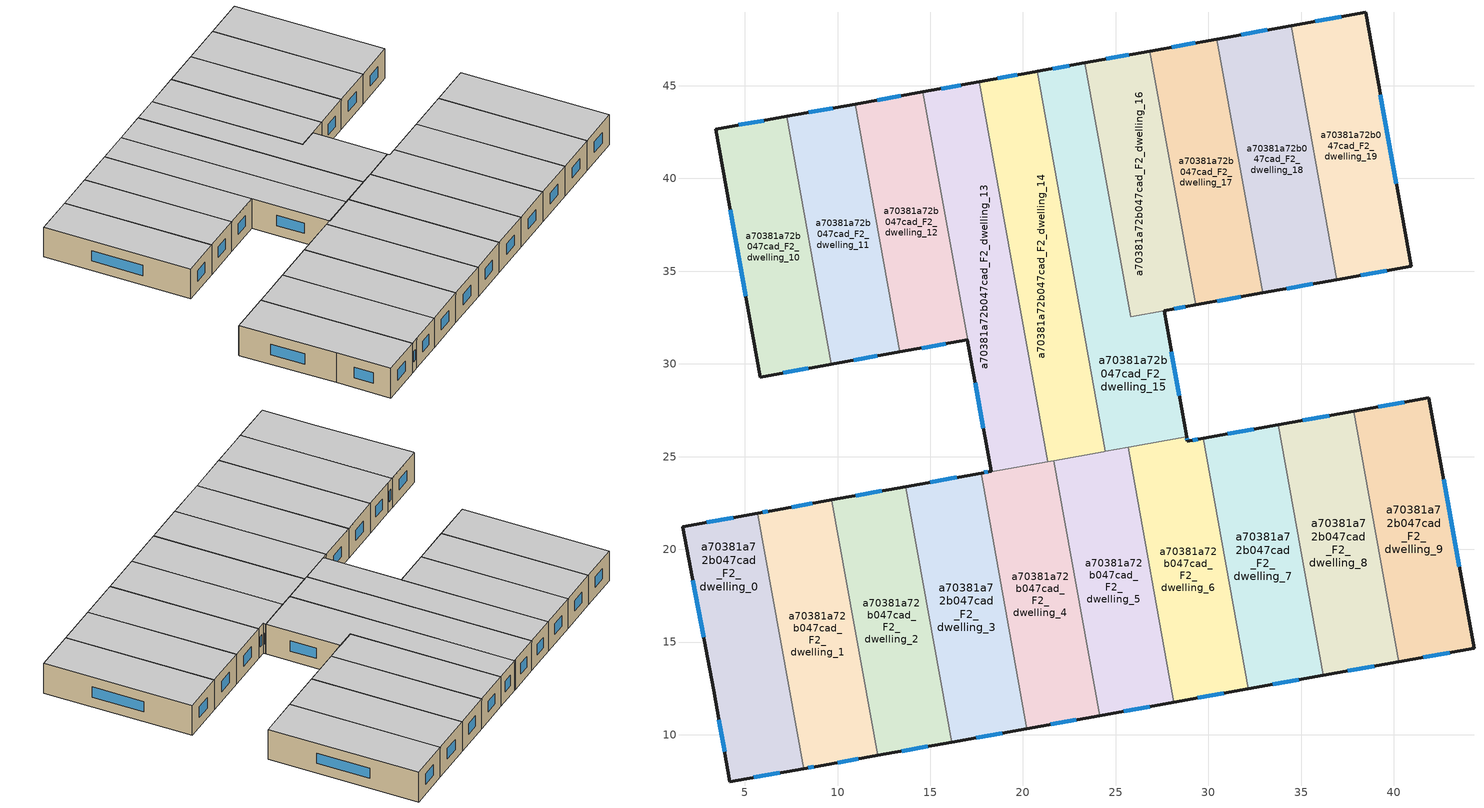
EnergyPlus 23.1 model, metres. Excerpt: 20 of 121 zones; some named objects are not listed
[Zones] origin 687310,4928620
a70381a72b047cad_F2_dwelling_0
 floor to a70381a72b047cad_F1_dwelling_0 (EU_floor_Construction): 5.7,21.91 8.17,8.17 4.19,7.47 3.32,12.41 1.65,21.18 1.64,21.23 5.7,21.95 z6
 wall outside (EU_wall_Construction): 5.69,21.95 1.64,21.23 1.65,21.18 3.32,12.41 4.19,7.47 8.17,8.17 z6:9
 wall to a70381a72b047cad_F2_dwelling_1 (EU_wall_Construction): 8.17,8.17 5.7,21.91 5.7,21.95 z6:9
 window (EU_Window_Construction): 5.49,7.7 6.88,7.94 / 3.6,10.81 3.91,9.08 / 2.19,18.33 2.78,15.26 / 4.37,21.72 2.96,21.47 z6.98:8.02
 ceiling to a70381a72b047cad_F3_dwelling_0 (EU_floor_Construction): 8.17,8.17 5.7,21.91 5.7,21.95 1.64,21.23 1.65,21.18 3.32,12.41 4.19,7.47 z9
a70381a72b047cad_F2_dwelling_1
 floor to a70381a72b047cad_F1_dwelling_1 (EU_floor_Construction): 9.69,22.63 12.17,8.89 8.97,8.31 8.17,8.17 5.7,21.91 5.7,21.95 6.49,22.09 9.69,22.67 z6
 wall outside (EU_wall_Construction): 9.69,22.67 6.49,22.09 5.7,21.95 / 8.17,8.17 8.97,8.31 12.17,8.89 z6:9
 wall to a70381a72b047cad_F2_dwelling_2 (EU_wall_Construction): 9.69,22.63 9.69,22.67 / 12.17,8.89 9.69,22.62 z6:9
 window (EU_Window_Construction): 6.23,22.05 5.95,22 / 8.65,22.48 7.53,22.28 / 10.01,8.5 11.13,8.7 / 8.43,8.22 8.71,8.27 z6.98:8.02
 ceiling to a70381a72b047cad_F3_dwelling_1 (EU_floor_Construction): 12.17,8.89 9.69,22.63 9.69,22.67 6.49,22.09 5.7,21.95 5.7,21.91 8.17,8.17 8.97,8.31 z9
a70381a72b047cad_F2_dwelling_10
 floor to a70381a72b047cad_F1_dwelling_10 (EU_floor_Construction): 7.26,43.35 9.66,29.98 5.83,29.29 3.43,42.66 z6
 wall outside (EU_wall_Construction): 7.26,43.35 3.43,42.66 5.83,29.29 9.66,29.98 z6:9
 wall to a70381a72b047cad_F2_dwelling_11 (EU_wall_Construction): 9.66,29.98 7.26,43.35 z6:9
 window (EU_Window_Construction): 4.21,38.31 5.05,33.64 / 6.01,43.13 4.67,42.88 / 7.08,29.52 8.41,29.76 z6.98:8.02
 ceiling to a70381a72b047cad_F3_dwelling_10 (EU_floor_Construction): 9.66,29.98 7.26,43.35 3.43,42.66 5.83,29.29 z9
a70381a72b047cad_F2_dwelling_11
 floor to a70381a72b047cad_F1_dwelling_11 (EU_floor_Construction): 10.95,44.01 13.36,30.64 9.66,29.98 7.26,43.35 z6
 wall outside (EU_wall_Construction): 9.66,29.98 13.36,30.64 / 10.95,44.01 7.26,43.35 z6:9
 wall to a70381a72b047cad_F2_dwelling_12 (EU_wall_Construction): 13.36,30.64 10.95,44.01 z6:9
 window (EU_Window_Construction): 10.86,30.2 12.15,30.43 / 9.75,43.8 8.46,43.57 z6.98:8.02
 ceiling to a70381a72b047cad_F3_dwelling_11 (EU_floor_Construction): 13.36,30.64 10.95,44.01 7.26,43.35 9.66,29.98 z9
a70381a72b047cad_F2_dwelling_12
 floor to a70381a72b047cad_F1_dwelling_12 (EU_floor_Construction): 14.61,44.67 17.01,31.3 13.36,30.64 10.95,44.01 z6
 wall outside (EU_wall_Construction): 13.36,30.64 17.01,31.3 / 14.61,44.67 10.95,44.01 z6:9
 wall to a70381a72b047cad_F2_dwelling_13 (EU_wall_Construction): 17.01,31.3 14.61,44.67 z6:9
 window (EU_Window_Construction): 14.54,30.86 15.82,31.09 / 13.42,44.46 12.14,44.23 z6.98:8.02
 ceiling to a70381a72b047cad_F3_dwelling_12 (EU_floor_Construction): 17.01,31.3 14.61,44.67 10.95,44.01 13.36,30.64 z9
a70381a72b047cad_F2_dwelling_13
 floor to a70381a72b047cad_F1_dwelling_13 (EU_floor_Construction): 17.64,45.22 21.33,24.72 18.29,24.17 18.28,24.22 14.61,44.67 z6
 wall outside (EU_wall_Construction): 17.64,45.22 14.61,44.67 / 17.01,31.3 18.28,24.22 z6:9
 wall to a70381a72b047cad_F2_dwelling_14 (EU_wall_Construction): 21.33,24.72 17.64,45.22 z6:9
 wall to a70381a72b047cad_F2_dwelling_4 (EU_wall_Construction): 18.28,24.21 18.29,24.17 21.33,24.72 z6:9
 window (EU_Window_Construction): 16.66,45.04 15.59,44.85 / 17.42,29 17.86,26.52 z6.98:8.02
 ceiling to a70381a72b047cad_F3_dwelling_13 (EU_floor_Construction): 21.33,24.72 17.64,45.22 14.61,44.67 18.28,24.22 18.29,24.17 z9
a70381a72b047cad_F2_dwelling_14
 floor to a70381a72b047cad_F1_dwelling_14 (EU_floor_Construction): 20.76,45.78 24.45,25.28 24.35,25.26 21.33,24.72 17.64,45.22 20.66,45.76 z6
 wall outside (EU_wall_Construction): 20.76,45.78 20.66,45.76 17.64,45.22 z6:9
 wall to a70381a72b047cad_F2_dwelling_15 (EU_wall_Construction): 24.45,25.28 20.76,45.78 z6:9
 wall to a70381a72b047cad_F2_dwelling_5 (EU_wall_Construction): 21.67,24.78 24.35,25.26 24.45,25.28 z6:9
 wall to a70381a72b047cad_F2_dwelling_4 (EU_wall_Construction): 21.33,24.72 21.67,24.78 z6:9
 window (EU_Window_Construction): 19.68,45.58 18.63,45.39 z6.98:8.02
 ceiling to a70381a72b047cad_F3_dwelling_14 (EU_floor_Construction): 24.35,25.26 24.45,25.28 20.76,45.78 20.66,45.76 17.64,45.22 21.33,24.72 z9
a70381a72b047cad_F2_dwelling_15
 floor to a70381a72b047cad_F1_dwelling_15 (EU_floor_Construction): 23.34,46.24 25.8,32.54 27.61,32.87 28.83,26.07 24.45,25.28 20.76,45.78 z6
 wall outside (EU_wall_Construction): 28.83,26.07 27.61,32.87 / 23.34,46.24 20.76,45.78 z6:9
 wall to a70381a72b047cad_F2_dwelling_16 (EU_wall_Construction): 27.61,32.87 25.8,32.54 / 25.8,32.55 23.34,46.24 z6:9
 wall to a70381a72b047cad_F2_dwelling_6 (EU_wall_Construction): 25.66,25.5 28.83,26.07 z6:9
 wall to a70381a72b047cad_F2_dwelling_5 (EU_wall_Construction): 24.45,25.28 25.66,25.5 z6:9
 window (EU_Window_Construction): 28.43,28.28 28.01,30.66 / 22.5,46.09 21.6,45.93 z6.98:8.02
 ceiling to a70381a72b047cad_F3_dwelling_15 (EU_floor_Construction): 28.83,26.07 27.61,32.87 25.8,32.54 23.34,46.24 20.76,45.78 24.45,25.28 z9
a70381a72b047cad_F2_dwelling_16
 floor to a70381a72b047cad_F1_dwelling_16 (EU_floor_Construction): 26.84,46.87 29.3,33.18 25.8,32.54 23.34,46.24 z6
 wall outside (EU_wall_Construction): 26.84,46.87 23.34,46.24 / 27.61,32.87 29.3,33.18 z6:9
 wall to a70381a72b047cad_F2_dwelling_17 (EU_wall_Construction): 29.3,33.18 26.84,46.87 z6:9
 window (EU_Window_Construction): 25.7,46.67 24.48,46.44 / 28.16,32.97 28.75,33.08 z6.98:8.02
 ceiling to a70381a72b047cad_F3_dwelling_16 (EU_floor_Construction): 29.3,33.18 26.84,46.87 23.34,46.24 25.8,32.54 z9
a70381a72b047cad_F2_dwelling_17
 floor to a70381a72b047cad_F1_dwelling_17 (EU_floor_Construction): 30.45,47.52 32.92,33.83 29.3,33.18 26.84,46.87 z6
 wall outside (EU_wall_Construction): 29.3,33.18 32.92,33.83 / 30.45,47.52 26.84,46.87 z6:9
 wall to a70381a72b047cad_F2_dwelling_18 (EU_wall_Construction): 32.92,33.83 30.45,47.52 z6:9
 window (EU_Window_Construction): 30.48,33.39 31.74,33.62 / 29.28,47.31 28.02,47.08 z6.98:8.02
 ceiling to a70381a72b047cad_F3_dwelling_17 (EU_floor_Construction): 32.92,33.83 30.45,47.52 26.84,46.87 29.3,33.18 z9
a70381a72b047cad_F2_dwelling_18
 floor to a70381a72b047cad_F1_dwelling_18 (EU_floor_Construction): 34.46,48.24 36.92,34.55 32.92,33.83 30.45,47.52 z6
 wall outside (EU_wall_Construction): 34.46,48.24 30.45,47.52 / 32.92,33.83 36.92,34.55 z6:9
 wall to a70381a72b047cad_F2_dwelling_19 (EU_wall_Construction): 36.92,34.55 34.46,48.24 z6:9
 window (EU_Window_Construction): 33.16,48.01 31.76,47.75 / 34.22,34.06 35.62,34.31 z6.98:8.02
 ceiling to a70381a72b047cad_F3_dwelling_18 (EU_floor_Construction): 36.92,34.55 34.46,48.24 30.45,47.52 32.92,33.83 z9
a70381a72b047cad_F2_dwelling_19
 floor to a70381a72b047cad_F1_dwelling_19 (EU_floor_Construction): 38.47,48.96 40.93,35.27 36.92,34.55 34.46,48.24 z6
 wall outside (EU_wall_Construction): 36.92,34.55 40.93,35.27 38.47,48.96 34.46,48.24 z6:9
 window (EU_Window_Construction): 37.17,48.73 35.77,48.47 / 40.13,39.72 39.27,44.51 / 38.23,34.78 39.63,35.04 z6.98:8.02
 ceiling to a70381a72b047cad_F3_dwelling_19 (EU_floor_Construction): 40.93,35.27 38.47,48.96 34.46,48.24 36.92,34.55 z9
a70381a72b047cad_F2_dwelling_2
 floor to a70381a72b047cad_F1_dwelling_2 (EU_floor_Construction): 13.69,23.35 16.16,9.61 12.17,8.89 9.69,22.63 9.69,22.67 13.68,23.38 z6
 wall outside (EU_wall_Construction): 13.68,23.38 9.69,22.67 / 12.17,8.89 16.16,9.61 z6:9
 wall to a70381a72b047cad_F2_dwelling_3 (EU_wall_Construction): 13.69,23.35 13.68,23.38 / 16.16,9.61 13.69,23.34 z6:9
 window (EU_Window_Construction): 12.38,23.15 10.99,22.9 / 13.46,9.12 14.86,9.37 z6.98:8.02
 ceiling to a70381a72b047cad_F3_dwelling_2 (EU_floor_Construction): 16.16,9.61 13.69,23.35 13.68,23.38 9.69,22.67 9.69,22.63 12.17,8.89 z9
a70381a72b047cad_F2_dwelling_3
 floor to a70381a72b047cad_F1_dwelling_3 (EU_floor_Construction): 17.74,24.11 20.21,10.33 16.16,9.61 13.69,23.35 13.68,23.38 z6
 wall outside (EU_wall_Construction): 17.74,24.11 13.68,23.38 / 16.16,9.61 20.21,10.33 z6:9
 wall to a70381a72b047cad_F2_dwelling_4 (EU_wall_Construction): 20.21,10.33 17.74,24.11 z6:9
 window (EU_Window_Construction): 16.42,23.88 15,23.62 / 17.48,9.84 18.89,10.1 z6.98:8.02
 ceiling to a70381a72b047cad_F3_dwelling_3 (EU_floor_Construction): 20.21,10.33 17.74,24.11 13.68,23.38 13.69,23.35 16.16,9.61 z9
a70381a72b047cad_F2_dwelling_4
 floor to a70381a72b047cad_F1_dwelling_4 (EU_floor_Construction): 21.67,24.78 24.14,11.04 20.21,10.33 17.74,24.11 18.28,24.21 18.29,24.17 z6
 wall outside (EU_wall_Construction): 20.21,10.33 24.14,11.04 / 18.28,24.21 17.74,24.11 z6:9
 wall to a70381a72b047cad_F2_dwelling_5 (EU_wall_Construction): 24.14,11.04 21.67,24.78 z6:9
 window (EU_Window_Construction): 21.49,10.56 22.86,10.81 / 18.1,24.18 17.91,24.15 z6.98:8.02
 ceiling to a70381a72b047cad_F3_dwelling_4 (EU_floor_Construction): 24.14,11.04 21.67,24.78 18.29,24.17 18.28,24.21 17.74,24.11 20.21,10.33 z9
a70381a72b047cad_F2_dwelling_5
 floor to a70381a72b047cad_F1_dwelling_5 (EU_floor_Construction): 25.66,25.5 28.13,11.76 24.14,11.04 21.67,24.78 z6
 wall outside (EU_wall_Construction): 24.14,11.04 28.13,11.76 z6:9
 wall to a70381a72b047cad_F2_dwelling_6 (EU_wall_Construction): 28.13,11.76 25.66,25.5 z6:9
 window (EU_Window_Construction): 25.44,11.27 26.83,11.53 z6.98:8.02
 ceiling to a70381a72b047cad_F3_dwelling_5 (EU_floor_Construction): 28.13,11.76 25.66,25.5 21.67,24.78 24.14,11.04 z9
a70381a72b047cad_F2_dwelling_6
 floor to a70381a72b047cad_F1_dwelling_6 (EU_floor_Construction): 29.71,25.99 32.14,12.48 28.13,11.76 25.66,25.5 28.83,26.07 28.87,25.84 z6
 wall outside (EU_wall_Construction): 29.71,25.99 28.87,25.84 28.83,26.07 / 28.13,11.76 32.14,12.48 z6:9
 wall to a70381a72b047cad_F2_dwelling_7 (EU_wall_Construction): 32.14,12.48 29.71,25.99 z6:9
 window (EU_Window_Construction): 28.86,25.92 28.84,25.99 / 29.44,25.94 29.14,25.89 / 29.44,11.99 30.84,12.25 z6.98:8.02
 ceiling to a70381a72b047cad_F3_dwelling_6 (EU_floor_Construction): 32.14,12.48 29.71,25.99 28.87,25.84 28.83,26.07 25.66,25.5 28.13,11.76 z9
a70381a72b047cad_F2_dwelling_7
 floor to a70381a72b047cad_F1_dwelling_7 (EU_floor_Construction): 33.77,26.72 36.2,13.21 32.14,12.48 29.71,25.99 z6
 wall outside (EU_wall_Construction): 33.77,26.72 29.71,25.99 / 32.14,12.48 36.2,13.21 z6:9
 wall to a70381a72b047cad_F2_dwelling_8 (EU_wall_Construction): 36.2,13.21 33.77,26.72 z6:9
 window (EU_Window_Construction): 32.45,26.48 31.03,26.23 / 33.46,12.72 34.88,12.97 z6.98:8.02
 ceiling to a70381a72b047cad_F3_dwelling_7 (EU_floor_Construction): 36.2,13.21 33.77,26.72 29.71,25.99 32.14,12.48 z9
a70381a72b047cad_F2_dwelling_8
 floor to a70381a72b047cad_F1_dwelling_8 (EU_floor_Construction): 37.83,27.45 40.26,13.94 36.2,13.21 33.77,26.72 z6
 wall outside (EU_wall_Construction): 37.83,27.45 33.77,26.72 / 36.2,13.21 40.26,13.94 z6:9
 wall to a70381a72b047cad_F2_dwelling_9 (EU_wall_Construction): 40.26,13.94 37.83,27.45 z6:9
 window (EU_Window_Construction): 36.51,27.21 35.09,26.96 / 37.52,13.45 38.94,13.7 z6.98:8.02
 ceiling to a70381a72b047cad_F3_dwelling_8 (EU_floor_Construction): 40.26,13.94 37.83,27.45 33.77,26.72 36.2,13.21 z9
a70381a72b047cad_F2_dwelling_9
 floor to a70381a72b047cad_F1_dwelling_9 (EU_floor_Construction): 41.89,28.18 44.32,14.67 40.26,13.94 37.83,27.45 z6
 wall outside (EU_wall_Construction): 40.26,13.94 44.32,14.67 41.89,28.18 37.83,27.45 z6:9
 window (EU_Window_Construction): 40.57,27.94 39.15,27.69 / 43.53,19.06 42.68,23.79 / 41.58,14.18 43,14.43 z6.98:8.02
 ceiling to a70381a72b047cad_F3_dwelling_9 (EU_floor_Construction): 44.32,14.67 41.89,28.18 37.83,27.45 40.26,13.94 z9
[Building]
EU S2 Campaign: North Axis=0; Terrain=City; Solar Distribution=FullExterior
[Site:Location]
Bologna: Latitude=44.5; Longitude=11.25; Time Zone=1; Elevation=37
[SizingPeriod:WeatherFileDays]
AnnualSizingPeriod: Begin Month=1; Begin Day of Month=1; End Month=12; End Day of Month=31; Day of Week for Start Day=Monday; Use Weather File Daylight Saving Period=No; Use Weather File Rain and Snow Indicators=No
[MATERIAL]
EU_InternalMass_Material: Roughness=MediumRough; Thickness=0.1; Conductivity=1; Density=1800; Specific Heat=900; Thermal Absorptance=0.9; Solar Absorptance=0.7; Visible Absorptance=0.7
[MATERIAL:NOMASS] Roughness=MediumRough; Thermal Absorptance=0.9; Solar Absorptance=0.7; Visible Absorptance=0.7
Name | Thermal Resistance
EU_wall_NoMass | 0.905828
EU_floor_NoMass | 0.67114
[WINDOWMATERIAL:SIMPLEGLAZINGSYSTEM]
EU_Window_SimpleGlazing: UFactor=4.52486; Solar Heat Gain Coefficient=0.85; Visible Transmittance=0.85
[CONSTRUCTION]
EU_wall_Construction: EU_wall_NoMass
EU_floor_Construction: EU_floor_NoMass
EU_Window_Construction: EU_Window_SimpleGlazing
EU_InternalMass_Construction: EU_InternalMass_Material
[ZONE] Type=1; Multiplier=1; Ceiling Height=autocalculate; Floor Area=autocalculate; Part of Total Floor Area=Yes
Name | Volume
a70381a72b047cad_F2_dwelling_0 | 170.451
a70381a72b047cad_F2_dwelling_1 | 170.334
a70381a72b047cad_F2_dwelling_10 | 158.496
a70381a72b047cad_F2_dwelling_11 | 153.073
a70381a72b047cad_F2_dwelling_12 | 151.271
a70381a72b047cad_F2_dwelling_13 | 192.88
a70381a72b047cad_F2_dwelling_14 | 197.981
a70381a72b047cad_F2_dwelling_15 | 201.674
a70381a72b047cad_F2_dwelling_16 | 148.53
a70381a72b047cad_F2_dwelling_17 | 153.1875
a70381a72b047cad_F2_dwelling_18 | 169.912
a70381a72b047cad_F2_dwelling_19 | 169.87
a70381a72b047cad_F2_dwelling_2 | 170.361
a70381a72b047cad_F2_dwelling_3 | 173.163
a70381a72b047cad_F2_dwelling_4 | 167.139
a70381a72b047cad_F2_dwelling_5 | 169.904
a70381a72b047cad_F2_dwelling_6 | 169.881
a70381a72b047cad_F2_dwelling_7 | 169.895
a70381a72b047cad_F2_dwelling_8 | 169.845
a70381a72b047cad_F2_dwelling_9 | 169.903
[INTERNALMASS] Construction=EU_InternalMass_Construction
Name | Zone or ZoneList | Surface Area
a70381a72b047cad_F2_dwelling_0_EU_InternalMass | a70381a72b047cad_F2_dwelling_0 | 56.8176
a70381a72b047cad_F2_dwelling_1_EU_InternalMass | a70381a72b047cad_F2_dwelling_1 | 56.7782
a70381a72b047cad_F2_dwelling_2_EU_InternalMass | a70381a72b047cad_F2_dwelling_2 | 56.7865
a70381a72b047cad_F2_dwelling_3_EU_InternalMass | a70381a72b047cad_F2_dwelling_3 | 57.7238
a70381a72b047cad_F2_dwelling_4_EU_InternalMass | a70381a72b047cad_F2_dwelling_4 | 55.7109
a70381a72b047cad_F2_dwelling_5_EU_InternalMass | a70381a72b047cad_F2_dwelling_5 | 56.6348
a70381a72b047cad_F2_dwelling_6_EU_InternalMass | a70381a72b047cad_F2_dwelling_6 | 56.6265
a70381a72b047cad_F2_dwelling_7_EU_InternalMass | a70381a72b047cad_F2_dwelling_7 | 56.6319
a70381a72b047cad_F2_dwelling_8_EU_InternalMass | a70381a72b047cad_F2_dwelling_8 | 56.6151
a70381a72b047cad_F2_dwelling_9_EU_InternalMass | a70381a72b047cad_F2_dwelling_9 | 56.6341
a70381a72b047cad_F2_dwelling_10_EU_InternalMass | a70381a72b047cad_F2_dwelling_10 | 52.831
a70381a72b047cad_F2_dwelling_11_EU_InternalMass | a70381a72b047cad_F2_dwelling_11 | 51.0288
a70381a72b047cad_F2_dwelling_12_EU_InternalMass | a70381a72b047cad_F2_dwelling_12 | 50.4203
a70381a72b047cad_F2_dwelling_13_EU_InternalMass | a70381a72b047cad_F2_dwelling_13 | 64.2676
a70381a72b047cad_F2_dwelling_14_EU_InternalMass | a70381a72b047cad_F2_dwelling_14 | 65.9903
a70381a72b047cad_F2_dwelling_15_EU_InternalMass | a70381a72b047cad_F2_dwelling_15 | 67.219
a70381a72b047cad_F2_dwelling_16_EU_InternalMass | a70381a72b047cad_F2_dwelling_16 | 49.5191
a70381a72b047cad_F2_dwelling_17_EU_InternalMass | a70381a72b047cad_F2_dwelling_17 | 51.0538
a70381a72b047cad_F2_dwelling_18_EU_InternalMass | a70381a72b047cad_F2_dwelling_18 | 56.6375
a70381a72b047cad_F2_dwelling_19_EU_InternalMass | a70381a72b047cad_F2_dwelling_19 | 56.623
[OTHEREQUIPMENT] Fuel Type=Electricity; Design Level Calculation Method=Watts/Area; Power per Zone Floor Area=1; Fraction Latent=0; Fraction Radiant=0; Fraction Lost=0; Carbon Dioxide Generation Rate=0; EndUse Subcategory=EU_Step8_InternalGains
Name | Zone or ZoneList or Space or SpaceList | Schedule
EU_Step8_InternalGain_a70381a72b047cad_F2_dwelling_0_f000 | a70381a72b047cad_F2_dwelling_0 | EU_Step8_GainSchedule_a70381a72b047cad_F2_dwelling_0_f000
EU_Step8_InternalGain_a70381a72b047cad_F2_dwelling_1_f000 | a70381a72b047cad_F2_dwelling_1 | EU_Step8_GainSchedule_a70381a72b047cad_F2_dwelling_1_f000
EU_Step8_InternalGain_a70381a72b047cad_F2_dwelling_2_f000 | a70381a72b047cad_F2_dwelling_2 | EU_Step8_GainSchedule_a70381a72b047cad_F2_dwelling_2_f000
EU_Step8_InternalGain_a70381a72b047cad_F2_dwelling_3_f000 | a70381a72b047cad_F2_dwelling_3 | EU_Step8_GainSchedule_a70381a72b047cad_F2_dwelling_3_f000
EU_Step8_InternalGain_a70381a72b047cad_F2_dwelling_4_f000 | a70381a72b047cad_F2_dwelling_4 | EU_Step8_GainSchedule_a70381a72b047cad_F2_dwelling_4_f000
EU_Step8_InternalGain_a70381a72b047cad_F2_dwelling_5_f000 | a70381a72b047cad_F2_dwelling_5 | EU_Step8_GainSchedule_a70381a72b047cad_F2_dwelling_5_f000
EU_Step8_InternalGain_a70381a72b047cad_F2_dwelling_6_f000 | a70381a72b047cad_F2_dwelling_6 | EU_Step8_GainSchedule_a70381a72b047cad_F2_dwelling_6_f000
EU_Step8_InternalGain_a70381a72b047cad_F2_dwelling_7_f000 | a70381a72b047cad_F2_dwelling_7 | EU_Step8_GainSchedule_a70381a72b047cad_F2_dwelling_7_f000
EU_Step8_InternalGain_a70381a72b047cad_F2_dwelling_8_f000 | a70381a72b047cad_F2_dwelling_8 | EU_Step8_GainSchedule_a70381a72b047cad_F2_dwelling_8_f000
EU_Step8_InternalGain_a70381a72b047cad_F2_dwelling_9_f000 | a70381a72b047cad_F2_dwelling_9 | EU_Step8_GainSchedule_a70381a72b047cad_F2_dwelling_9_f000
EU_Step8_InternalGain_a70381a72b047cad_F2_dwelling_10_f000 | a70381a72b047cad_F2_dwelling_10 | EU_Step8_GainSchedule_a70381a72b047cad_F2_dwelling_10_f000
EU_Step8_InternalGain_a70381a72b047cad_F2_dwelling_11_f000 | a70381a72b047cad_F2_dwelling_11 | EU_Step8_GainSchedule_a70381a72b047cad_F2_dwelling_11_f000
EU_Step8_InternalGain_a70381a72b047cad_F2_dwelling_12_f000 | a70381a72b047cad_F2_dwelling_12 | EU_Step8_GainSchedule_a70381a72b047cad_F2_dwelling_12_f000
EU_Step8_InternalGain_a70381a72b047cad_F2_dwelling_13_f000 | a70381a72b047cad_F2_dwelling_13 | EU_Step8_GainSchedule_a70381a72b047cad_F2_dwelling_13_f000
EU_Step8_InternalGain_a70381a72b047cad_F2_dwelling_14_f000 | a70381a72b047cad_F2_dwelling_14 | EU_Step8_GainSchedule_a70381a72b047cad_F2_dwelling_14_f000
EU_Step8_InternalGain_a70381a72b047cad_F2_dwelling_15_f000 | a70381a72b047cad_F2_dwelling_15 | EU_Step8_GainSchedule_a70381a72b047cad_F2_dwelling_15_f000
EU_Step8_InternalGain_a70381a72b047cad_F2_dwelling_16_f000 | a70381a72b047cad_F2_dwelling_16 | EU_Step8_GainSchedule_a70381a72b047cad_F2_dwelling_16_f000
EU_Step8_InternalGain_a70381a72b047cad_F2_dwelling_17_f000 | a70381a72b047cad_F2_dwelling_17 | EU_Step8_GainSchedule_a70381a72b047cad_F2_dwelling_17_f000
EU_Step8_InternalGain_a70381a72b047cad_F2_dwelling_18_f000 | a70381a72b047cad_F2_dwelling_18 | EU_Step8_GainSchedule_a70381a72b047cad_F2_dwelling_18_f000
EU_Step8_InternalGain_a70381a72b047cad_F2_dwelling_19_f000 | a70381a72b047cad_F2_dwelling_19 | EU_Step8_GainSchedule_a70381a72b047cad_F2_dwelling_19_f000
[ZONEVENTILATION:DESIGNFLOWRATE] Schedule=EU_AlwaysOn; Design Flow Rate Calculation Method=AirChanges/Hour; Air Changes per Hour=0.73129; Ventilation Type=Natural; Fan Pressure Rise=0; Fan Total Efficiency=1; Constant Term Coefficient=1; Temperature Term Coefficient=0; Velocity Term Coefficient=0; Velocity Squared Term Coefficient=0; Minimum Indoor Temperature=-100; Maximum Indoor Temperature=100; Delta Temperature=-100; Minimum Outdoor Temperature=-100; Maximum Outdoor Temperature=100; Maximum Wind Speed=40
Name | Zone or ZoneList or Space or SpaceList
EU_ConstantAir_a70381a72b047cad_F2_dwelling_0 | a70381a72b047cad_F2_dwelling_0
EU_ConstantAir_a70381a72b047cad_F2_dwelling_1 | a70381a72b047cad_F2_dwelling_1
EU_ConstantAir_a70381a72b047cad_F2_dwelling_2 | a70381a72b047cad_F2_dwelling_2
EU_ConstantAir_a70381a72b047cad_F2_dwelling_3 | a70381a72b047cad_F2_dwelling_3
EU_ConstantAir_a70381a72b047cad_F2_dwelling_4 | a70381a72b047cad_F2_dwelling_4
EU_ConstantAir_a70381a72b047cad_F2_dwelling_5 | a70381a72b047cad_F2_dwelling_5
EU_ConstantAir_a70381a72b047cad_F2_dwelling_6 | a70381a72b047cad_F2_dwelling_6
EU_ConstantAir_a70381a72b047cad_F2_dwelling_7 | a70381a72b047cad_F2_dwelling_7
EU_ConstantAir_a70381a72b047cad_F2_dwelling_8 | a70381a72b047cad_F2_dwelling_8
EU_ConstantAir_a70381a72b047cad_F2_dwelling_9 | a70381a72b047cad_F2_dwelling_9
EU_ConstantAir_a70381a72b047cad_F2_dwelling_10 | a70381a72b047cad_F2_dwelling_10
EU_ConstantAir_a70381a72b047cad_F2_dwelling_11 | a70381a72b047cad_F2_dwelling_11
EU_ConstantAir_a70381a72b047cad_F2_dwelling_12 | a70381a72b047cad_F2_dwelling_12
EU_ConstantAir_a70381a72b047cad_F2_dwelling_13 | a70381a72b047cad_F2_dwelling_13
EU_ConstantAir_a70381a72b047cad_F2_dwelling_14 | a70381a72b047cad_F2_dwelling_14
EU_ConstantAir_a70381a72b047cad_F2_dwelling_15 | a70381a72b047cad_F2_dwelling_15
EU_ConstantAir_a70381a72b047cad_F2_dwelling_16 | a70381a72b047cad_F2_dwelling_16
EU_ConstantAir_a70381a72b047cad_F2_dwelling_17 | a70381a72b047cad_F2_dwelling_17
EU_ConstantAir_a70381a72b047cad_F2_dwelling_18 | a70381a72b047cad_F2_dwelling_18
EU_ConstantAir_a70381a72b047cad_F2_dwelling_19 | a70381a72b047cad_F2_dwelling_19
[HVACTEMPLATE:THERMOSTAT] Constant Heating Setpoint=20; Constant Cooling Setpoint=50
EU_HeatOnly_a70381a72b047cad_F3_dwelling_0; EU_HeatOnly_a70381a72b047cad_F3_dwelling_1; EU_HeatOnly_a70381a72b047cad_F3_dwelling_2; EU_HeatOnly_a70381a72b047cad_F3_dwelling_3; EU_HeatOnly_a70381a72b047cad_F3_dwelling_4; EU_HeatOnly_a70381a72b047cad_F3_dwelling_5; EU_HeatOnly_a70381a72b047cad_F3_dwelling_6; EU_HeatOnly_a70381a72b047cad_F3_dwelling_7; EU_HeatOnly_a70381a72b047cad_F3_dwelling_8; EU_HeatOnly_a70381a72b047cad_F3_dwelling_9; EU_HeatOnly_a70381a72b047cad_F3_dwelling_10; EU_HeatOnly_a70381a72b047cad_F3_dwelling_11; EU_HeatOnly_a70381a72b047cad_F3_dwelling_12; EU_HeatOnly_a70381a72b047cad_F3_dwelling_13; EU_HeatOnly_a70381a72b047cad_F3_dwelling_14; EU_HeatOnly_a70381a72b047cad_F3_dwelling_15; EU_HeatOnly_a70381a72b047cad_F3_dwelling_16; EU_HeatOnly_a70381a72b047cad_F3_dwelling_17; EU_HeatOnly_a70381a72b047cad_F3_dwelling_18; EU_HeatOnly_a70381a72b047cad_F3_dwelling_19; EU_HeatOnly_a70381a72b047cad_F4_dwelling_0; EU_HeatOnly_a70381a72b047cad_F4_dwelling_1; EU_HeatOnly_a70381a72b047cad_F4_dwelling_2; EU_HeatOnly_a70381a72b047cad_F4_dwelling_3; EU_HeatOnly_a70381a72b047cad_F4_dwelling_4; EU_HeatOnly_a70381a72b047cad_F4_dwelling_5; EU_HeatOnly_a70381a72b047cad_F4_dwelling_6; EU_HeatOnly_a70381a72b047cad_F4_dwelling_7; EU_HeatOnly_a70381a72b047cad_F4_dwelling_8; EU_HeatOnly_a70381a72b047cad_F4_dwelling_9; EU_HeatOnly_a70381a72b047cad_F4_dwelling_10; EU_HeatOnly_a70381a72b047cad_F4_dwelling_11; EU_HeatOnly_a70381a72b047cad_F4_dwelling_12; EU_HeatOnly_a70381a72b047cad_F4_dwelling_13; EU_HeatOnly_a70381a72b047cad_F4_dwelling_14; EU_HeatOnly_a70381a72b047cad_F4_dwelling_15; EU_HeatOnly_a70381a72b047cad_F4_dwelling_16; EU_HeatOnly_a70381a72b047cad_F4_dwelling_17; EU_HeatOnly_a70381a72b047cad_F4_dwelling_18; EU_HeatOnly_a70381a72b047cad_F4_dwelling_19; EU_HeatOnly_a70381a72b047cad_F5_dwelling_0; EU_HeatOnly_a70381a72b047cad_F5_dwelling_1; EU_HeatOnly_a70381a72b047cad_F5_dwelling_2; EU_HeatOnly_a70381a72b047cad_F5_dwelling_3; EU_HeatOnly_a70381a72b047cad_F5_dwelling_4; EU_HeatOnly_a70381a72b047cad_F5_dwelling_5; EU_HeatOnly_a70381a72b047cad_F5_dwelling_6; EU_HeatOnly_a70381a72b047cad_F5_dwelling_7; EU_HeatOnly_a70381a72b047cad_F5_dwelling_8; EU_HeatOnly_a70381a72b047cad_F5_dwelling_9; EU_HeatOnly_a70381a72b047cad_F5_dwelling_10; EU_HeatOnly_a70381a72b047cad_F5_dwelling_11; EU_HeatOnly_a70381a72b047cad_F5_dwelling_12; EU_HeatOnly_a70381a72b047cad_F5_dwelling_13; EU_HeatOnly_a70381a72b047cad_F5_dwelling_14; EU_HeatOnly_a70381a72b047cad_F5_dwelling_15; EU_HeatOnly_a70381a72b047cad_F5_dwelling_16; EU_HeatOnly_a70381a72b047cad_F5_dwelling_17; EU_HeatOnly_a70381a72b047cad_F5_dwelling_18; EU_HeatOnly_a70381a72b047cad_F5_dwelling_19
[HVACTEMPLATE:ZONE:IDEALLOADSAIRSYSTEM] System Availability Schedule=EU_AlwaysOn; Maximum Heating Supply Air Temperature=50; Minimum Cooling Supply Air Temperature=13; Maximum Heating Supply Air Humidity Ratio=0.0156; Minimum Cooling Supply Air Humidity Ratio=0.0077; Heating Limit=NoLimit; Cooling Limit=NoLimit; Heating Availability Schedule=EU_AlwaysOn; Cooling Availability Schedule=EU_CoolingOff; Dehumidification Control Type=ConstantSensibleHeatRatio; Cooling Sensible Heat Ratio=0.7; Dehumidification Setpoint=60; Humidification Control Type=None; Humidification Setpoint=30; Outdoor Air Method=None; Outdoor Air Flow Rate per Person=0.00944; Outdoor Air Flow Rate per Zone Floor Area=0; Outdoor Air Flow Rate per Zone=0; Demand Controlled Ventilation Type=None; Outdoor Air Economizer Type=NoEconomizer; Heat Recovery Type=None; Sensible Heat Recovery Effectiveness=0.7; Latent Heat Recovery Effectiveness=0.65
Name | Template Thermostat
a70381a72b047cad_F2_dwelling_0 | EU_HeatOnly_a70381a72b047cad_F2_dwelling_0
a70381a72b047cad_F2_dwelling_1 | EU_HeatOnly_a70381a72b047cad_F2_dwelling_1
a70381a72b047cad_F2_dwelling_2 | EU_HeatOnly_a70381a72b047cad_F2_dwelling_2
a70381a72b047cad_F2_dwelling_3 | EU_HeatOnly_a70381a72b047cad_F2_dwelling_3
a70381a72b047cad_F2_dwelling_4 | EU_HeatOnly_a70381a72b047cad_F2_dwelling_4
a70381a72b047cad_F2_dwelling_5 | EU_HeatOnly_a70381a72b047cad_F2_dwelling_5
a70381a72b047cad_F2_dwelling_6 | EU_HeatOnly_a70381a72b047cad_F2_dwelling_6
a70381a72b047cad_F2_dwelling_7 | EU_HeatOnly_a70381a72b047cad_F2_dwelling_7
a70381a72b047cad_F2_dwelling_8 | EU_HeatOnly_a70381a72b047cad_F2_dwelling_8
a70381a72b047cad_F2_dwelling_9 | EU_HeatOnly_a70381a72b047cad_F2_dwelling_9
a70381a72b047cad_F2_dwelling_10 | EU_HeatOnly_a70381a72b047cad_F2_dwelling_10
a70381a72b047cad_F2_dwelling_11 | EU_HeatOnly_a70381a72b047cad_F2_dwelling_11
a70381a72b047cad_F2_dwelling_12 | EU_HeatOnly_a70381a72b047cad_F2_dwelling_12
a70381a72b047cad_F2_dwelling_13 | EU_HeatOnly_a70381a72b047cad_F2_dwelling_13
a70381a72b047cad_F2_dwelling_14 | EU_HeatOnly_a70381a72b047cad_F2_dwelling_14
a70381a72b047cad_F2_dwelling_15 | EU_HeatOnly_a70381a72b047cad_F2_dwelling_15
a70381a72b047cad_F2_dwelling_16 | EU_HeatOnly_a70381a72b047cad_F2_dwelling_16
a70381a72b047cad_F2_dwelling_17 | EU_HeatOnly_a70381a72b047cad_F2_dwelling_17
a70381a72b047cad_F2_dwelling_18 | EU_HeatOnly_a70381a72b047cad_F2_dwelling_18
a70381a72b047cad_F2_dwelling_19 | EU_HeatOnly_a70381a72b047cad_F2_dwelling_19
[SIZING:ZONE] Zone Cooling Design Supply Air Temperature Input Method=SupplyAirTemperature; Zone Cooling Design Supply Air Temperature=13; Zone Heating Design Supply Air Temperature Input Method=SupplyAirTemperature; Zone Heating Design Supply Air Temperature=50; Zone Cooling Design Supply Air Humidity Ratio=0.008; Zone Heating Design Supply Air Humidity Ratio=0.008; Cooling Design Air Flow Method=DesignDay; Cooling Design Air Flow Rate=0; Cooling Minimum Air Flow per Zone Floor Area=0.000762; Cooling Minimum Air Flow=0; Cooling Minimum Air Flow Fraction=0.2; Heating Design Air Flow Method=DesignDay; Heating Design Air Flow Rate=0; Heating Maximum Air Flow per Zone Floor Area=0.002032; Heating Maximum Air Flow=0.141576; Heating Maximum Air Flow Fraction=0.3; Account for Dedicated Outdoor Air System=No; Dedicated Outdoor Air System Control Strategy=NeutralSupplyAir; Dedicated Outdoor Air Low Setpoint Temperature for Design=autosize; Dedicated Outdoor Air High Setpoint Temperature for Design=autosize; Zone Load Sizing Method=Sensible Load Only No Latent Load; Zone Latent Cooling Design Supply Air Humidity Ratio Input Method=HumidityRatioDifference; Zone Cooling Design Supply Air Humidity Ratio Difference=0.005; Zone Latent Heating Design Supply Air Humidity Ratio Input Method=HumidityRatioDifference; Zone Humidification Design Supply Air Humidity Ratio Difference=0.005
a70381a72b047cad_F2_dwelling_0; a70381a72b047cad_F2_dwelling_1; a70381a72b047cad_F2_dwelling_2; a70381a72b047cad_F2_dwelling_3; a70381a72b047cad_F2_dwelling_4; a70381a72b047cad_F2_dwelling_5; a70381a72b047cad_F2_dwelling_6; a70381a72b047cad_F2_dwelling_7; a70381a72b047cad_F2_dwelling_8; a70381a72b047cad_F2_dwelling_9; a70381a72b047cad_F2_dwelling_10; a70381a72b047cad_F2_dwelling_11; a70381a72b047cad_F2_dwelling_12; a70381a72b047cad_F2_dwelling_13; a70381a72b047cad_F2_dwelling_14; a70381a72b047cad_F2_dwelling_15; a70381a72b047cad_F2_dwelling_16; a70381a72b047cad_F2_dwelling_17; a70381a72b047cad_F2_dwelling_18; a70381a72b047cad_F2_dwelling_19
[SCHEDULE:CONSTANT]
Name | Hourly Value
EU_AlwaysOn | 1
EU_CoolingOff | 0
[SCHEDULE:FILE] Column Number=1; Rows to Skip at Top=0; Number of Hours of Data=8760; Column Separator=Comma; Interpolate to Timestep=No; Minutes per Item=60; Adjust Schedule for Daylight Savings=Yes
Name | File
EU_Step8_GainSchedule_a70381a72b047cad_F2_dwelling_0_f000 | ../../schedules/a70381a72b047cad/a70381a72b047cad_F2_dwelling_0_f000_gain.csv
EU_Step8_GainSchedule_a70381a72b047cad_F2_dwelling_1_f000 | ../../schedules/a70381a72b047cad/a70381a72b047cad_F2_dwelling_1_f000_gain.csv
EU_Step8_GainSchedule_a70381a72b047cad_F2_dwelling_2_f000 | ../../schedules/a70381a72b047cad/a70381a72b047cad_F2_dwelling_2_f000_gain.csv
EU_Step8_GainSchedule_a70381a72b047cad_F2_dwelling_3_f000 | ../../schedules/a70381a72b047cad/a70381a72b047cad_F2_dwelling_3_f000_gain.csv
EU_Step8_GainSchedule_a70381a72b047cad_F2_dwelling_4_f000 | ../../schedules/a70381a72b047cad/a70381a72b047cad_F2_dwelling_4_f000_gain.csv
EU_Step8_GainSchedule_a70381a72b047cad_F2_dwelling_5_f000 | ../../schedules/a70381a72b047cad/a70381a72b047cad_F2_dwelling_5_f000_gain.csv
EU_Step8_GainSchedule_a70381a72b047cad_F2_dwelling_6_f000 | ../../schedules/a70381a72b047cad/a70381a72b047cad_F2_dwelling_6_f000_gain.csv
EU_Step8_GainSchedule_a70381a72b047cad_F2_dwelling_7_f000 | ../../schedules/a70381a72b047cad/a70381a72b047cad_F2_dwelling_7_f000_gain.csv
EU_Step8_GainSchedule_a70381a72b047cad_F2_dwelling_8_f000 | ../../schedules/a70381a72b047cad/a70381a72b047cad_F2_dwelling_8_f000_gain.csv
EU_Step8_GainSchedule_a70381a72b047cad_F2_dwelling_9_f000 | ../../schedules/a70381a72b047cad/a70381a72b047cad_F2_dwelling_9_f000_gain.csv
EU_Step8_GainSchedule_a70381a72b047cad_F2_dwelling_10_f000 | ../../schedules/a70381a72b047cad/a70381a72b047cad_F2_dwelling_10_f000_gain.csv
EU_Step8_GainSchedule_a70381a72b047cad_F2_dwelling_11_f000 | ../../schedules/a70381a72b047cad/a70381a72b047cad_F2_dwelling_11_f000_gain.csv
EU_Step8_GainSchedule_a70381a72b047cad_F2_dwelling_12_f000 | ../../schedules/a70381a72b047cad/a70381a72b047cad_F2_dwelling_12_f000_gain.csv
EU_Step8_GainSchedule_a70381a72b047cad_F2_dwelling_13_f000 | ../../schedules/a70381a72b047cad/a70381a72b047cad_F2_dwelling_13_f000_gain.csv
EU_Step8_GainSchedule_a70381a72b047cad_F2_dwelling_14_f000 | ../../schedules/a70381a72b047cad/a70381a72b047cad_F2_dwelling_14_f000_gain.csv
EU_Step8_GainSchedule_a70381a72b047cad_F2_dwelling_15_f000 | ../../schedules/a70381a72b047cad/a70381a72b047cad_F2_dwelling_15_f000_gain.csv
EU_Step8_GainSchedule_a70381a72b047cad_F2_dwelling_16_f000 | ../../schedules/a70381a72b047cad/a70381a72b047cad_F2_dwelling_16_f000_gain.csv
EU_Step8_GainSchedule_a70381a72b047cad_F2_dwelling_17_f000 | ../../schedules/a70381a72b047cad/a70381a72b047cad_F2_dwelling_17_f000_gain.csv
EU_Step8_GainSchedule_a70381a72b047cad_F2_dwelling_18_f000 | ../../schedules/a70381a72b047cad/a70381a72b047cad_F2_dwelling_18_f000_gain.csv
EU_Step8_GainSchedule_a70381a72b047cad_F2_dwelling_19_f000 | ../../schedules/a70381a72b047cad/a70381a72b047cad_F2_dwelling_19_f000_gain.csv
